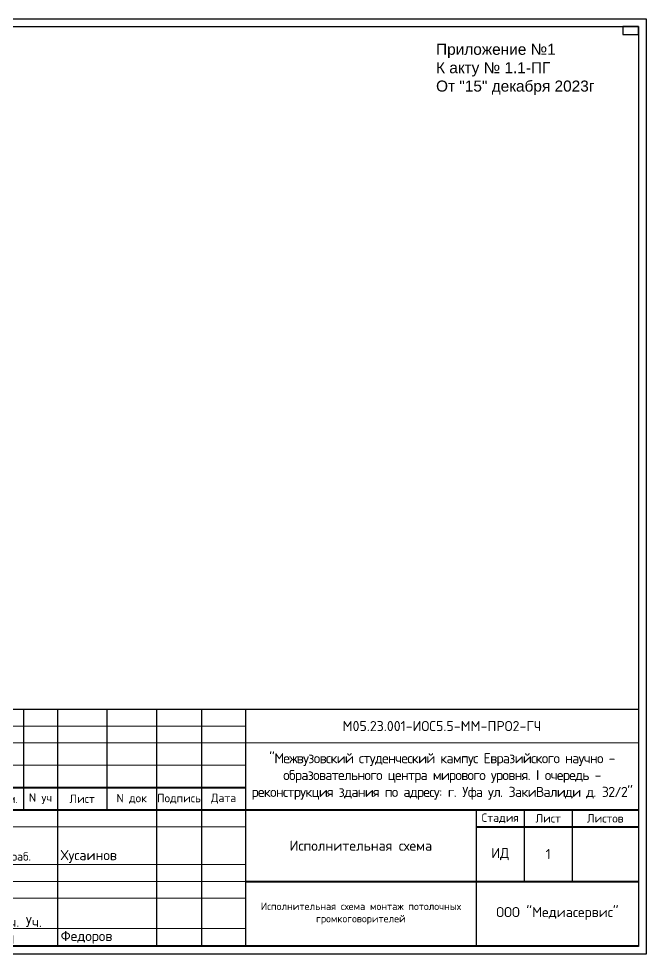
# Model space of a CAD drawing. Header units: millimetres. Extents: x 318 to 194121, y -24907 to 87574.
# Drawn here: x 128464 to 168318, y 28174 to 87574 of the extents above; entities that cross this region are included whole.
import ezdxf

# ---------------------------------------------------------------- set-up
doc = ezdxf.new("R2010")
doc.units = ezdxf.units.MM
doc.linetypes.add('CONTINUA', pattern=[0])
doc.layers.add('ТАБЛИЦЫ', color=7, linetype='Continuous', lineweight=40)
doc.layers.add('ФОРМАТ', color=7, linetype='Continuous')
doc.styles.get("Standard").update_dxf_attribs({"font": 'arial.ttf'})
doc.styles.add('Текст 3', font='isocpeur.ttf', dxfattribs={"height": 3})
doc.styles.add('Текст 300', font='isocpeur.ttf', dxfattribs={"height": 300})

# ---------------------------------------------------------------- blocks, each defined once
blk = doc.blocks.new('*T461')
at = {"layer": 'ТАБЛИЦЫ', "color": 0, "linetype": 'ByBlock', "lineweight": -2, "transparency": 16777216}
for p, q in [((0, 0), (41179, 0)), ((0, 0), (0, -15000)), ((2139, 0), (2139, -6395)), ((4278, 0), (4278, -15000)), ((7424, 0), (7424, -6395)), ((10570, 0), (10570, -15000)), ((13440, 0), (13440, -15000)), ((16227, 0), (16227, -15000)), ((41179, 0), (41179, -15000)), ((30884, -6395), (30884, -15000)), ((33925, -6395), (33925, -10936)), ((36970, -6395), (36970, -10936))]:
    blk.add_line(p, q, dxfattribs=at)
at = {"layer": 'ТАБЛИЦЫ', "color": 0, "linetype": 'ByBlock', "lineweight": 9, "transparency": 16777216}
for p, q in [((0, -1069), (16227, -1069)), ((0, -2139), (41179, -2139)), ((0, -3557), (16227, -3557)), ((0, -7464), (16227, -7464)), ((0, -9867), (16227, -9867)), ((0, -10936), (16227, -10936)), ((0, -12006), (16227, -12006)), ((0, -13931), (16227, -13931)), ((0, -15000), (41179, -15000))]:
    blk.add_line(p, q, dxfattribs=at)
at = {"layer": 'ТАБЛИЦЫ', "color": 0, "linetype": 'ByBlock', "lineweight": 40, "transparency": 16777216}
for p, q in [((0, -4976), (16227, -4976)), ((0, -6395), (41179, -6395)), ((30884, -7464), (41179, -7464)), ((16227, -10936), (41179, -10936))]:
    blk.add_line(p, q, dxfattribs=at)
at = {"layer": 'ТАБЛИЦЫ', "color": 0, "linetype": 'CONTINUA', "transparency": 16777216}
for s, insert, char_height, width, attachment_point, style in [('М05.23.001-ИОС5.5-ММ-ПРО2-ГЧ', (28703, -1069), 641.59, 24738.27, 5, 'Текст 3'), ('{\\T0.9;\\C7;"\\fISOCPEUR|b0|i0|c204|p34;Межвузовский студенческий кампус Евразийского научно - образовательного центра мирового уровня. I очередь - реконструкция здания по адресу: г. Уфа ул. ЗакиВалиди д. 32/2"}', (28703, -4267), 641.59, 24738.27, 5, 'Текст 3'), ('N уч', (3208, -5685), 534.7, 1925.74, 5, 'Текст 300'), ('Изм.', (1069, -5685), 534.7, 1924.77, 5, 'Текст 300'), ('Лист', (5851, -5685), 534.7, 2932.21, 5, 'Текст 300'), ('N док', (8997, -5685), 534.7, 2932.21, 5, 'Текст 300'), ('Подпись', (12005, -5685), 534.7, 2655.7, 5, 'Текст 300'), ('Дата', (14833, -5685), 534.7, 2572.78, 5, 'Текст 300'), ('{\\C256;Стадия}', (32404, -6929), 534.66, 2826.46, 5, 'Текст 300'), ('{\\C256;Лист}', (35447, -6929), 534.66, 2831.79, 5, 'Текст 300'), ('{\\C256;Листов}', (39074, -6929), 534.66, 3994.61, 5, 'Текст 300'), ('Исполнительная схема', (23555, -8665), 641.59, 14443.83, 5, 'Текст 3'), ('ИД', (32404, -9200), 641.6, 2826.46, 5, 'Текст 3'), ('1', (35447, -9200), 642, 2831.79, 5, 'Текст 3'), ('{\\C256;Разраб.}', (214, -9760), 534.66, 3850.51, 7, 'Текст 300'), ('Хусаинов ', (4492, -9760), 641.6, 5864.42, 7, 'Текст 3'), ('{\\C256;Исполнительная схема монтаж потолочных громкоговорителей}', (23555, -12968), 470.5, 14443.83, 5, 'Текст 3'), ('ООО "Медиасервис"', (36032, -12968), 641.59, 10080.58, 5, 'Текст 3'), ('Нач. Уч.', (214, -13824), 641.6, 3850.51, 7, 'Текст 3'), ('Федоров', (4492, -14893), 641.6, 5864.42, 7, 'Текст 3'), ('{\\C256;ГИП}', (214, -14893), 534.66, 3850.51, 7, 'Текст 300')]:
    blk.add_mtext(s, dxfattribs=dict(at, insert=insert, char_height=char_height, width=width, attachment_point=attachment_point, style=style))

msp = doc.modelspace()

# ---------------------------------------------------------------- linework, layer by layer
for points in [[(318, 87573.9), (168318, 87573.9), (168318, 28173.9), (318, 28173.9)], [(2318, 87073.9), (167818, 87073.9), (167818, 28673.9), (2318, 28673.9)]]:
    msp.add_lwpolyline(points, close=True)
at = {"layer": 'ФОРМАТ'}
msp.add_lwpolyline([(166818, 86573.9), (167818, 86573.9), (167818, 87073.9), (166818, 87073.9)], close=True, dxfattribs=at)

# ---------------------------------------------------------------- block references
msp.add_blockref('*T461', (126639.3, 43733.5, 8.1))

# ---------------------------------------------------------------- texts
at = {"insert": (154967.3, 85981.7), "char_height": 700, "width": 11034.294, "attachment_point": 1}
msp.add_mtext('Приложение №1 \\PК акту № 1.1-ПГ\\PОт "15" декабря 2023г', dxfattribs=at)

doc.saveas('drawing.dxf')
